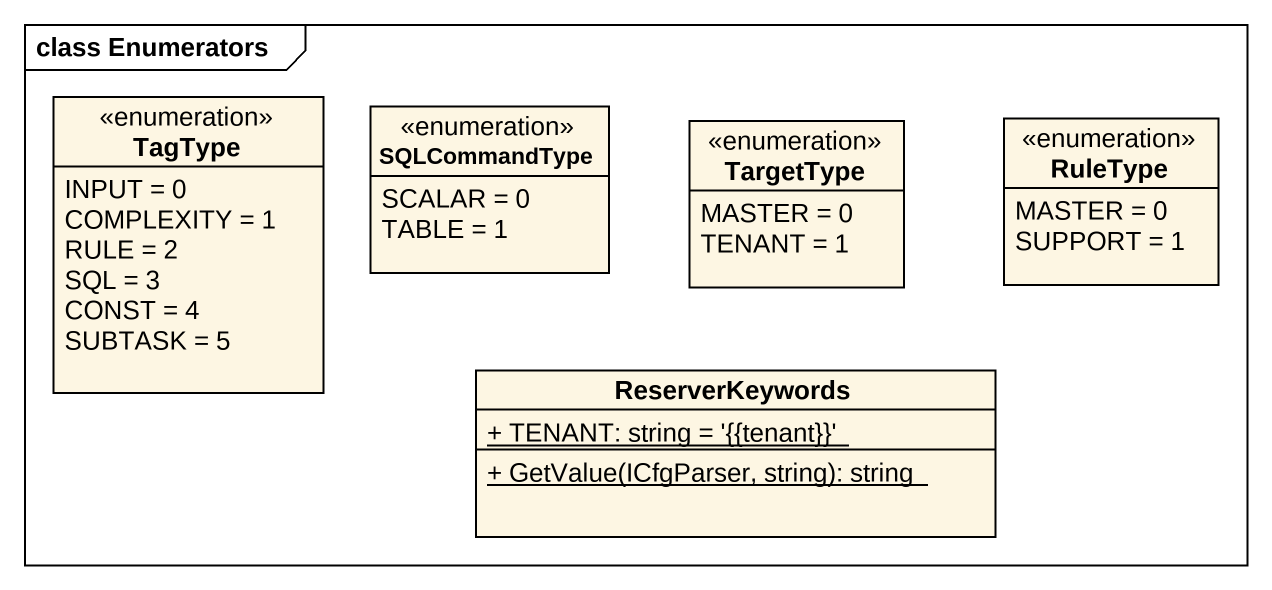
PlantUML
@startuml
mainframe class Enumerators
hide circle
hide empty members
skinparam classAttributeIconSize 0
enum TagType {
  INPUT = 0
  COMPLEXITY = 1
  RULE = 2
  SQL = 3
  CONST = 4
  SUBTASK = 5
}
enum SQLCommandType {
  SCALAR = 0
  TABLE = 1
}
enum TargetType {
  MASTER = 0
  TENANT = 1
}
enum RuleType {
  MASTER = 0
  SUPPORT = 1
}
class ReserverKeywords {
  {static} + TENANT: string = '{{tenant}}'
  {static} + GetValue(ICfgParser, string): string
}
@enduml
